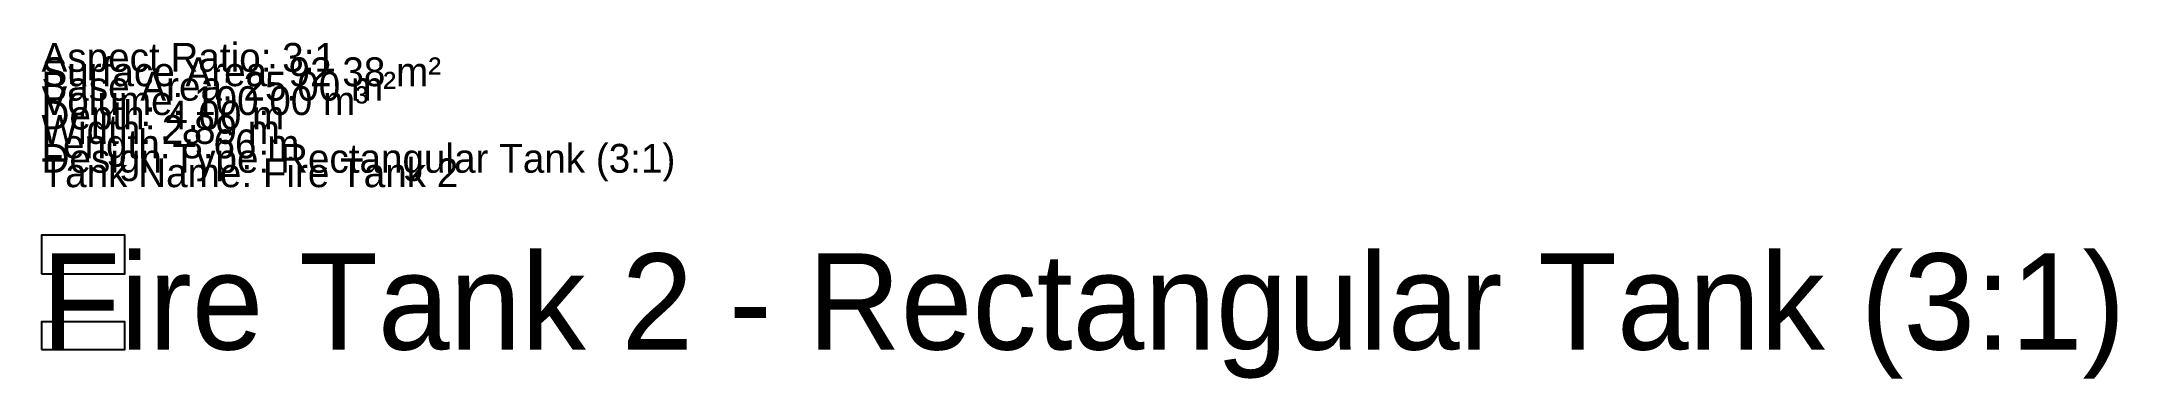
# Model space of a CAD drawing. Header units: metres. Extents: x 0 to 215, y -3 to 32.
import ezdxf

# ---------------------------------------------------------------- set-up
doc = ezdxf.new("R2010")
doc.units = ezdxf.units.M

msp = doc.modelspace()

# ---------------------------------------------------------------- linework, layer by layer
at = {"color": 2}
msp.add_lwpolyline([(0, 7.89), (8.66, 7.89), (8.66, 11.89), (0, 11.89), (0, 7.89)], dxfattribs=at)
at = {"color": 1}
msp.add_lwpolyline([(0, 0), (8.66, 0), (8.66, 2.89), (0, 2.89), (0, 0)], dxfattribs=at)

# ---------------------------------------------------------------- texts
for s, height, p in [('Aspect Ratio: 3:1', 3, (0, 28.89)), ('Surface Area: 92.38 m²', 3, (0, 27.39)), ('Base Area: 25.00 m²', 3, (0, 25.89)), ('Volume: 100.00 m³', 3, (0, 24.39)), ('Depth: 4.00 m', 3, (0, 22.89)), ('Width: 2.89 m', 3, (0, 21.39)), ('Length: 8.66 m', 3, (0, 19.89)), ('Design Type: Rectangular Tank (3:1)', 3, (0, 18.39)), ('Tank Name: Fire Tank 2', 3, (0, 16.89)), ('Fire Tank 2 - Rectangular Tank (3:1)', 10, (0, 0))]:
    msp.add_text(s, height=height).set_placement(p)

doc.saveas('drawing.dxf')
